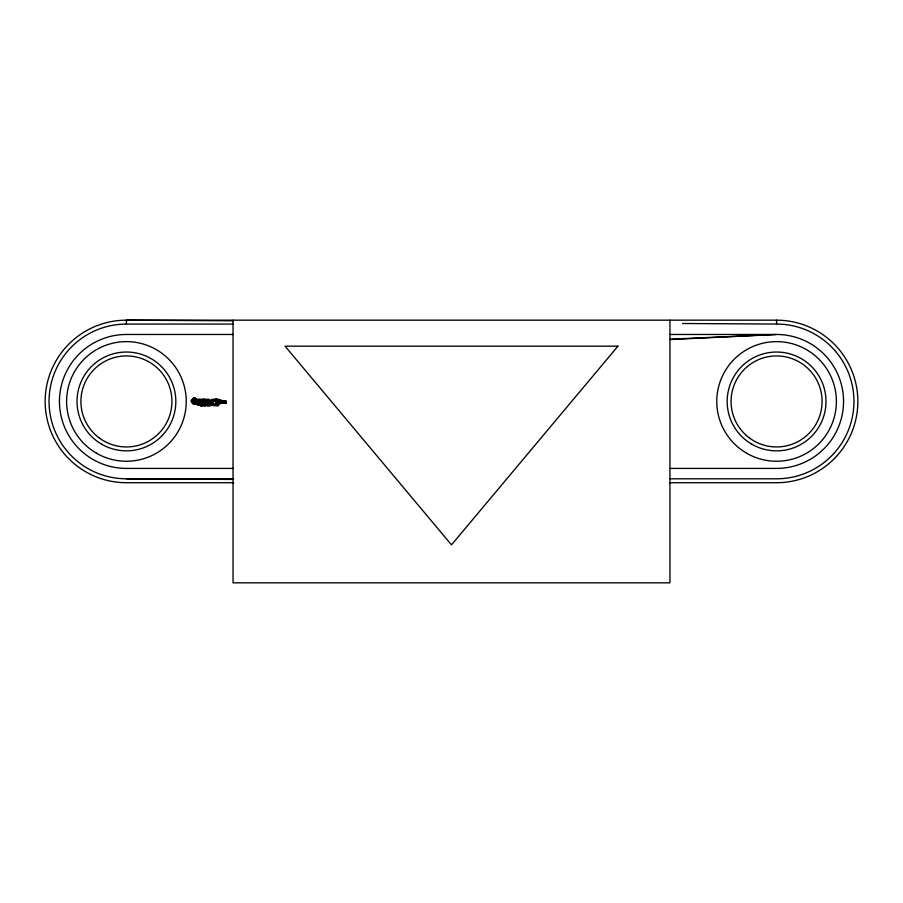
<?xml version="1.0" encoding="UTF-8"?>
<svg xmlns="http://www.w3.org/2000/svg" width="903" height="903" viewBox="0 0 903 903"><rect width="100%" height="100%" fill="white"/><g stroke="black" fill="none" stroke-linecap="round" stroke-linejoin="round"><path stroke-width="1.35" d="M219.09 399.34L217.318 399.736L217.318 400.921L221.517 401.316L221.122 402.715L219.09 402.907L218.458 402.603L225.942 403.065L226.337 401.113L223.436 402.715L224.226 400.921L225.942 401.316L225.942 403.065L225.186 403.065L224.226 400.921C207.272 397.613 222.623 399.07 223.041 402.715L223.346 402.286M209.022 399.442L209.044 402.704L211.663 399.34L210.422 402.016L208.649 399.532L203.66 404.409L193.4 404.138L191.538 402.275L191.38 400.537L192.181 399.713L195.68 399.995L195.962 398.754L195.172 399.657L195.116 397.952L194.551 399.532L193.4 398.11L193.931 399.657C200.195 400.751 190.352 404.916 193.931 399.657L194.529 397.896L197.565 399.973L209.022 399.442L211.471 402.704L211.618 401.203L211.471 402.704M200.793 405.763L195.703 404.138L195.172 402.591L195.703 404.138L201.211 405.831L213.966 404.883C215.941 404.397 217.668 406.271 219.971 402.806L219.971 402.343C218.729 398.866 215.23 403.37 219.09 402.512L219.971 402.806L221.416 400.966L222.285 402.512L221.37 401.835M222.398 402.117L223.233 400.921L223.436 402.715L225.569 402.93M215.873 399.34L214.451 401.316L212.995 400.876L214.451 400.921L213.074 399.736L215.873 399.34C207.871 405.357 219.779 398.302 213.074 399.736C214.993 405.639 200.466 402.682 208.649 399.532L208.706 405.808L210.738 405.481L211.189 404.995L209.541 405.413L209.304 404.758L212.939 402.309L212.871 399.34L215.873 399.34L216.077 402.704L217.318 402.512L217.318 399.736L218.695 400.921M195.172 402.591L195.127 404.296L194.551 402.715L193.964 404.296L193.931 402.591L193.14 403.494L193.423 402.253L203.852 402.704L203.852 399.736L204.823 399.34L201.019 399.34L201.933 402.433L200.522 405.537L201.888 405.142L203.457 402.704L203.457 399.736L202.464 399.736M200.127 399.34L195.68 399.995L196.38 399.295L200.127 399.34L199.687 400.593L201.753 399.769L201.933 401.383L193.423 399.995L193.14 398.754L192.723 399.295L200.997 402.512L204.213 405.808L204.225 403.946L201.933 401.383L191.538 399.973M221.122 402.715L221.517 401.316L222.68 401.113L223.041 402.715L223.436 401.914C224.475 400.458 227.138 401.767 224.982 402.715L215.907 404.488L203.322 404.251L204.213 405.808L204.213 404.341L205.184 405.808L205.952 401.316L207.329 401.316L210.636 405.323M201.572 405.763C202.17 404.228 199.236 404.894 202.486 404.16L202.486 405.187L202.565 404.567M196.922 399.713L196.019 400.503L197.565 399.973L197.723 401.7L195.962 403.494L195.68 402.253L191.38 400.537L193.084 400.503L192.181 399.713L192.723 399.295M206.437 405.244L208.006 405.605L208.017 404.352L205.207 405.402L204.213 404.341M215.896 401.587L216.855 404.883L217.736 404.623L214.767 405.492C212.894 402.738 214.937 406.756 212.092 405.018L208.706 404.758L213.334 404.262L215.117 405.628L218.537 405.357L216.562 405.628M215.117 405.628L215.117 404.138L218.052 404.307L218.289 405.808L216.799 405.345L216.98 402.467M221.969 401.169L221.517 402.512M195.703 404.138L200.726 404.409L200.658 405.187L202.486 404.16L202.486 405.808L201.854 405.492M211.81 405.47L213.334 404.262L213.322 405.492L215.411 404.883L216.223 405.492L215.524 405.018M214.779 404.262L213.966 404.883M216.235 404.262L216.11 405.041L216.235 404.262L216.11 405.041L215.117 404.138M205.952 401.316L205.557 402.715L206.956 405.052L207.724 399.34L205.952 399.736L205.952 400.921L207.329 401.316L205.952 400.921L207.329 400.921L205.749 399.34L204.823 399.736M221.416 400.966L217.318 401.316L217.318 402.512M213.221 405.041L213.356 404.251M222.285 402.512L222.68 401.113L221.517 401.316M212.679 402.704L212.916 401.666L213.074 402.704M216.923 402.715L217.183 401.621M210.41 405.075L210.862 404.183M200.308 402.512L201.595 404.409L200.658 405.187L202.486 405.808L203.322 404.251M207.848 405.413L206.956 405.582L206.968 404.725L207.724 402.907L208.649 402.704M202.543 404.826L203.457 402.704L196.38 402.941L191.38 401.7L192.96 401.124L200.195 402.907L199.665 402.151L197.565 402.275M193.4 404.138L193.931 402.591M195.172 399.657L195.703 398.11M210.726 405.481L208.988 404.973L209.293 404.149M209.044 400.266L210.252 401.53L211.471 400.255L211.562 404.341M200.748 404.657L201.651 404.059L200.985 404.138M214.079 405.018L214.451 405.086M207.329 404.16L208.706 405.808L209.947 404.454L209.315 404.939M199.473 402.49L201.538 401.666L201.595 404.409M209.789 405.808L210.613 404.42M207.882 404.375L207.227 405.639M207.656 405.56L208.706 404.149L206.697 402.67L207.724 402.907M218.244 405.447L219.09 402.512M203.66 404.409L203.062 404.826L202.961 404.16M192.723 402.941L193.423 402.253L192.181 402.535L193.084 401.745L191.538 402.275M215.93 404.431L215.411 404.883L216.077 404.736M201.651 404.86L202.486 404.16M224.226 400.921L223.436 401.383L224.587 401.361M223.436 401.914L225.942 401.891L225.028 401.553M209.044 402.704L210.422 402.016M200.917 399.736L196.143 401.124M208.988 404.973L208.706 404.149L207.679 404.228L206.956 405.582L206.956 404.16L205.737 405.018L205.444 403.946L205.207 405.402L204.225 403.946L205.184 405.808M207.419 404.725L208.006 405.605M226.077 402.603L225.186 401.891L225.626 401.169M202.464 399.34L204.823 399.34M208.649 399.532L205.952 399.736L205.952 402.512M209.338 405.12L210.264 404.984M213.672 405.628L214.767 405.492M669.958 339.573L776.58 334.471A66.969 66.969 0 0 1 843.549 401.44A66.969 66.969 0 0 1 776.58 468.409L669.958 468.409M669.958 339.201L776.58 334.471L669.958 334.471M199.687 400.593L201.538 401.666L196.019 401.745L196.922 402.535M669.394 482.71L776.58 482.71A81.27 81.27 0 0 0 857.85 401.44A81.27 81.27 0 0 0 776.58 320.17L126.42 320.17A81.27 81.27 0 0 0 45.15 401.44A81.27 81.27 0 0 0 126.42 482.71L233.606 482.71M233.042 479.448L126.42 478.804A77.365 77.365 0 0 1 49.055 401.44A77.365 77.365 0 0 1 126.42 324.064L233.042 324.064M233.042 334.471L126.42 334.471A66.969 66.969 0 0 0 59.451 401.44A66.969 66.969 0 0 0 126.42 468.409L233.042 468.409M191.323 401.124L192.96 401.124M225.186 403.065L225.942 403.065L225.186 401.891M126.42 478.804L233.606 478.804M669.958 478.804L776.58 478.804A77.365 77.365 0 0 0 853.945 401.44A77.365 77.365 0 0 0 776.58 324.064L682.578 323.5M233.042 320.802L126.42 320.17L126.42 324.064M214.451 401.316L212.995 400.876M197.78 401.124L201.538 401.666M215.907 404.488L215.23 404.273M225.502 403.212L226.145 403.449M221.845 402.67L222.488 402.907M217.318 401.316L219.971 402.343M218.052 405.154L218.289 403.946M224.791 402.095L224.068 401.35M201.019 399.34L201.561 400.108M218.052 404.307L218.537 405.357M193.4 398.11L193.931 399.657M211.641 401.914L211.866 402.704M203.457 399.736L203.852 402.704M194.529 397.896L194.551 399.532M776.58 320.17L776.58 324.064M669.958 320.17L669.958 582.83L233.042 582.83L233.042 320.17M199.292 399.837L199.292 400.864M194.551 402.715L194.551 404.352M617.945 346.176L451.5 544.859L285.055 346.176L617.945 346.176M218.312 401.056L217.318 400.921L218.312 401.056M207.656 404.973L206.956 404.725L207.656 404.973M96.508 453.238A59.812 59.812 0 0 0 186.232 401.44A59.812 59.812 0 0 0 96.508 349.642A59.812 59.812 0 0 0 96.508 453.238M746.668 453.238A59.812 59.812 0 0 0 836.392 401.44A59.812 59.812 0 0 0 746.668 349.642A59.812 59.812 0 0 0 746.668 453.238M751.872 444.231A49.417 49.417 0 0 0 825.997 401.44A49.417 49.417 0 0 0 751.872 358.649A49.417 49.417 0 0 0 751.872 444.231M749.4 437.944A45.511 45.511 0 0 0 821.786 406.722A45.511 45.511 0 0 0 758.554 359.654A45.511 45.511 0 0 0 749.4 437.944M101.712 444.231A49.417 49.417 0 0 0 175.837 401.44A49.417 49.417 0 0 0 101.712 358.649A49.417 49.417 0 0 0 101.712 444.231M99.24 437.944A45.511 45.511 0 0 0 171.626 406.722A45.511 45.511 0 0 0 108.394 359.654A45.511 45.511 0 0 0 99.24 437.944"/></g></svg>
